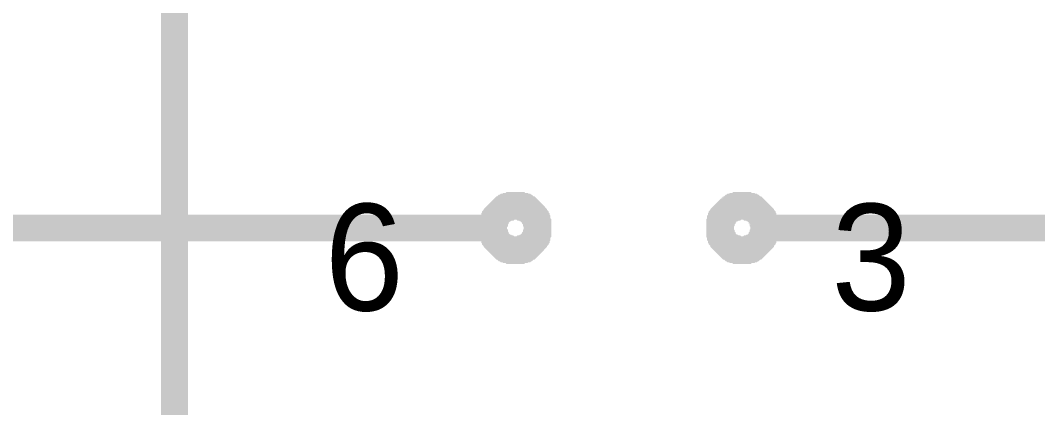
# Model space of a CAD drawing. Header units: inches. Extents: x 0 to 15, y 0 to 9.5.
# Drawn here: x 1.4342 to 1.8822, y 5.7207 to 5.8913 of the extents above; entities that cross this region are included whole.
import ezdxf

# ---------------------------------------------------------------- set-up
doc = ezdxf.new("R2010")
doc.units = ezdxf.units.IN
doc.header["$MEASUREMENT"] = 0
doc.layers.add('Sheet', color=255, linetype='Continuous')

msp = doc.modelspace()

# ---------------------------------------------------------------- linework, layer by layer
at = {"layer": 'Sheet'}
for points in [[(1.50206, 6.19968, 0.0118, 0.0118, 0), (1.90216, 6.19968, 0.0118, 0.0118, 0), (1.90216, 5.49981, 0.0118, 0.0118, 0), (1.50206, 5.49981, 0.0118, 0.0118, 0), (1.50206, 6.19968, 0.0118, 0.0118, 0)], [(1.50206, 6.19968, 0.0039, 0.0039, 0), (1.50206, 5.49981, 0.0039, 0.0039, 0), (1.90216, 5.49981, 0.0039, 0.0039, 0), (1.90216, 6.19968, 0.0039, 0.0039, 0), (1.50206, 6.19968, 0.0039, 0.0039, 0), (1.50206, 6.19968, 0.0039, 0.0039, 0)]]:
    msp.add_lwpolyline(points, format="xyseb", close=True, dxfattribs=at)
for points in [[(1.64228, 5.7998, 0.0118, 0.0118, 0), (1.64228, 5.80017, 0.0118, 0.0118, 0), (1.64228, 5.8009, 0.0118, 0.0118, 0), (1.64228, 5.80127, 0.0118, 0.0118, 0), (1.64264, 5.80164, 0.0118, 0.0118, 0), (1.64264, 5.80237, 0.0118, 0.0118, 0), (1.64264, 5.80274, 0.0118, 0.0118, 0), (1.64301, 5.80311, 0.0118, 0.0118, 0), (1.64301, 5.80384, 0.0118, 0.0118, 0), (1.64338, 5.80421, 0.0118, 0.0118, 0), (1.64338, 5.80458, 0.0118, 0.0118, 0), (1.64375, 5.80494, 0.0118, 0.0118, 0), (1.64411, 5.80531, 0.0118, 0.0118, 0), (1.64411, 5.80568, 0.0118, 0.0118, 0), (1.64448, 5.80605, 0.0118, 0.0118, 0), (1.64485, 5.80641, 0.0118, 0.0118, 0), (1.64521, 5.80678, 0.0118, 0.0118, 0), (1.64558, 5.80715, 0.0118, 0.0118, 0), (1.64595, 5.80751, 0.0118, 0.0118, 0), (1.64631, 5.80788, 0.0118, 0.0118, 0), (1.64668, 5.80788, 0.0118, 0.0118, 0), (1.64705, 5.80825, 0.0118, 0.0118, 0), (1.64742, 5.80862, 0.0118, 0.0118, 0), (1.64778, 5.80862, 0.0118, 0.0118, 0), (1.64815, 5.80898, 0.0118, 0.0118, 0), (1.64888, 5.80898, 0.0118, 0.0118, 0), (1.64925, 5.80935, 0.0118, 0.0118, 0), (1.64962, 5.80935, 0.0118, 0.0118, 0), (1.65035, 5.80935, 0.0118, 0.0118, 0), (1.65072, 5.80972, 0.0118, 0.0118, 0), (1.65109, 5.80972, 0.0118, 0.0118, 0), (1.65182, 5.80972, 0.0118, 0.0118, 0), (1.65219, 5.80972, 0.0118, 0.0118, 0)], [(1.65219, 5.80972, 0.0118, 0.0118, 0), (1.65182, 5.80972, 0.0118, 0.0118, 0), (1.65109, 5.80972, 0.0118, 0.0118, 0), (1.65072, 5.80972, 0.0118, 0.0118, 0), (1.65035, 5.80935, 0.0118, 0.0118, 0), (1.64962, 5.80935, 0.0118, 0.0118, 0), (1.64925, 5.80935, 0.0118, 0.0118, 0), (1.64888, 5.80898, 0.0118, 0.0118, 0), (1.64815, 5.80898, 0.0118, 0.0118, 0), (1.64778, 5.80862, 0.0118, 0.0118, 0), (1.64742, 5.80862, 0.0118, 0.0118, 0), (1.64705, 5.80825, 0.0118, 0.0118, 0), (1.64668, 5.80788, 0.0118, 0.0118, 0), (1.64631, 5.80788, 0.0118, 0.0118, 0), (1.64595, 5.80751, 0.0118, 0.0118, 0), (1.64558, 5.80715, 0.0118, 0.0118, 0), (1.64521, 5.80678, 0.0118, 0.0118, 0), (1.64485, 5.80641, 0.0118, 0.0118, 0), (1.64448, 5.80605, 0.0118, 0.0118, 0), (1.64411, 5.80568, 0.0118, 0.0118, 0), (1.64411, 5.80531, 0.0118, 0.0118, 0), (1.64375, 5.80494, 0.0118, 0.0118, 0), (1.64338, 5.80458, 0.0118, 0.0118, 0), (1.64338, 5.80421, 0.0118, 0.0118, 0), (1.64301, 5.80384, 0.0118, 0.0118, 0), (1.64301, 5.80311, 0.0118, 0.0118, 0), (1.64264, 5.80274, 0.0118, 0.0118, 0), (1.64264, 5.80237, 0.0118, 0.0118, 0), (1.64264, 5.80164, 0.0118, 0.0118, 0), (1.64228, 5.80127, 0.0118, 0.0118, 0), (1.64228, 5.8009, 0.0118, 0.0118, 0), (1.64228, 5.80017, 0.0118, 0.0118, 0), (1.64228, 5.7998, 0.0118, 0.0118, 0)], [(1.65219, 5.80972, 0.0118, 0.0118, 0), (1.65219, 5.80972, 0.0118, 0.0118, 0)], [(1.65219, 5.80972, 0.0118, 0.0118, 0), (1.65255, 5.80972, 0.0118, 0.0118, 0), (1.65329, 5.80972, 0.0118, 0.0118, 0), (1.65366, 5.80972, 0.0118, 0.0118, 0), (1.65402, 5.80935, 0.0118, 0.0118, 0), (1.65476, 5.80935, 0.0118, 0.0118, 0), (1.65512, 5.80935, 0.0118, 0.0118, 0), (1.65549, 5.80898, 0.0118, 0.0118, 0), (1.65623, 5.80898, 0.0118, 0.0118, 0), (1.65659, 5.80862, 0.0118, 0.0118, 0), (1.65696, 5.80862, 0.0118, 0.0118, 0), (1.65733, 5.80825, 0.0118, 0.0118, 0), (1.65769, 5.80788, 0.0118, 0.0118, 0), (1.65806, 5.80788, 0.0118, 0.0118, 0), (1.65843, 5.80751, 0.0118, 0.0118, 0), (1.6588, 5.80715, 0.0118, 0.0118, 0), (1.65916, 5.80678, 0.0118, 0.0118, 0), (1.65953, 5.80641, 0.0118, 0.0118, 0), (1.6599, 5.80605, 0.0118, 0.0118, 0), (1.66026, 5.80568, 0.0118, 0.0118, 0), (1.66026, 5.80531, 0.0118, 0.0118, 0), (1.66063, 5.80494, 0.0118, 0.0118, 0), (1.661, 5.80458, 0.0118, 0.0118, 0), (1.661, 5.80421, 0.0118, 0.0118, 0), (1.66136, 5.80384, 0.0118, 0.0118, 0), (1.66136, 5.80311, 0.0118, 0.0118, 0), (1.66173, 5.80274, 0.0118, 0.0118, 0), (1.66173, 5.80237, 0.0118, 0.0118, 0), (1.66173, 5.80164, 0.0118, 0.0118, 0), (1.6621, 5.80127, 0.0118, 0.0118, 0), (1.6621, 5.8009, 0.0118, 0.0118, 0), (1.6621, 5.80017, 0.0118, 0.0118, 0), (1.6621, 5.7998, 0.0118, 0.0118, 0)], [(1.6621, 5.7998, 0.0118, 0.0118, 0), (1.6621, 5.80017, 0.0118, 0.0118, 0), (1.6621, 5.8009, 0.0118, 0.0118, 0), (1.6621, 5.80127, 0.0118, 0.0118, 0), (1.66173, 5.80164, 0.0118, 0.0118, 0), (1.66173, 5.80237, 0.0118, 0.0118, 0), (1.66173, 5.80274, 0.0118, 0.0118, 0), (1.66136, 5.80311, 0.0118, 0.0118, 0), (1.66136, 5.80384, 0.0118, 0.0118, 0), (1.661, 5.80421, 0.0118, 0.0118, 0), (1.661, 5.80458, 0.0118, 0.0118, 0), (1.66063, 5.80494, 0.0118, 0.0118, 0), (1.66026, 5.80531, 0.0118, 0.0118, 0), (1.66026, 5.80568, 0.0118, 0.0118, 0), (1.6599, 5.80605, 0.0118, 0.0118, 0), (1.65953, 5.80641, 0.0118, 0.0118, 0), (1.65916, 5.80678, 0.0118, 0.0118, 0), (1.6588, 5.80715, 0.0118, 0.0118, 0), (1.65843, 5.80751, 0.0118, 0.0118, 0), (1.65806, 5.80788, 0.0118, 0.0118, 0), (1.65769, 5.80788, 0.0118, 0.0118, 0), (1.65733, 5.80825, 0.0118, 0.0118, 0), (1.65696, 5.80862, 0.0118, 0.0118, 0), (1.65659, 5.80862, 0.0118, 0.0118, 0), (1.65623, 5.80898, 0.0118, 0.0118, 0), (1.65549, 5.80898, 0.0118, 0.0118, 0), (1.65512, 5.80935, 0.0118, 0.0118, 0), (1.65476, 5.80935, 0.0118, 0.0118, 0), (1.65402, 5.80935, 0.0118, 0.0118, 0), (1.65366, 5.80972, 0.0118, 0.0118, 0), (1.65329, 5.80972, 0.0118, 0.0118, 0), (1.65255, 5.80972, 0.0118, 0.0118, 0), (1.65219, 5.80972, 0.0118, 0.0118, 0)], [(1.74212, 5.7998, 0.0118, 0.0118, 0), (1.74212, 5.80017, 0.0118, 0.0118, 0), (1.74212, 5.8009, 0.0118, 0.0118, 0), (1.74212, 5.80127, 0.0118, 0.0118, 0), (1.74249, 5.80164, 0.0118, 0.0118, 0), (1.74249, 5.80237, 0.0118, 0.0118, 0), (1.74249, 5.80274, 0.0118, 0.0118, 0), (1.74285, 5.80311, 0.0118, 0.0118, 0), (1.74285, 5.80384, 0.0118, 0.0118, 0), (1.74322, 5.80421, 0.0118, 0.0118, 0), (1.74322, 5.80458, 0.0118, 0.0118, 0), (1.74359, 5.80494, 0.0118, 0.0118, 0), (1.74396, 5.80531, 0.0118, 0.0118, 0), (1.74396, 5.80568, 0.0118, 0.0118, 0), (1.74432, 5.80605, 0.0118, 0.0118, 0), (1.74469, 5.80641, 0.0118, 0.0118, 0), (1.74506, 5.80678, 0.0118, 0.0118, 0), (1.74542, 5.80715, 0.0118, 0.0118, 0), (1.74579, 5.80751, 0.0118, 0.0118, 0), (1.74616, 5.80788, 0.0118, 0.0118, 0), (1.74653, 5.80788, 0.0118, 0.0118, 0), (1.74689, 5.80825, 0.0118, 0.0118, 0), (1.74726, 5.80862, 0.0118, 0.0118, 0), (1.74763, 5.80862, 0.0118, 0.0118, 0), (1.74799, 5.80898, 0.0118, 0.0118, 0), (1.74873, 5.80898, 0.0118, 0.0118, 0), (1.74909, 5.80935, 0.0118, 0.0118, 0), (1.74946, 5.80935, 0.0118, 0.0118, 0), (1.7502, 5.80935, 0.0118, 0.0118, 0), (1.75056, 5.80972, 0.0118, 0.0118, 0), (1.75093, 5.80972, 0.0118, 0.0118, 0), (1.75166, 5.80972, 0.0118, 0.0118, 0), (1.75203, 5.80972, 0.0118, 0.0118, 0)], [(1.75203, 5.80972, 0.0118, 0.0118, 0), (1.75166, 5.80972, 0.0118, 0.0118, 0), (1.75093, 5.80972, 0.0118, 0.0118, 0), (1.75056, 5.80972, 0.0118, 0.0118, 0), (1.7502, 5.80935, 0.0118, 0.0118, 0), (1.74946, 5.80935, 0.0118, 0.0118, 0), (1.74909, 5.80935, 0.0118, 0.0118, 0), (1.74873, 5.80898, 0.0118, 0.0118, 0), (1.74799, 5.80898, 0.0118, 0.0118, 0), (1.74763, 5.80862, 0.0118, 0.0118, 0), (1.74726, 5.80862, 0.0118, 0.0118, 0), (1.74689, 5.80825, 0.0118, 0.0118, 0), (1.74653, 5.80788, 0.0118, 0.0118, 0), (1.74616, 5.80788, 0.0118, 0.0118, 0), (1.74579, 5.80751, 0.0118, 0.0118, 0), (1.74542, 5.80715, 0.0118, 0.0118, 0), (1.74506, 5.80678, 0.0118, 0.0118, 0), (1.74469, 5.80641, 0.0118, 0.0118, 0), (1.74432, 5.80605, 0.0118, 0.0118, 0), (1.74396, 5.80568, 0.0118, 0.0118, 0), (1.74396, 5.80531, 0.0118, 0.0118, 0), (1.74359, 5.80494, 0.0118, 0.0118, 0), (1.74322, 5.80458, 0.0118, 0.0118, 0), (1.74322, 5.80421, 0.0118, 0.0118, 0), (1.74285, 5.80384, 0.0118, 0.0118, 0), (1.74285, 5.80311, 0.0118, 0.0118, 0), (1.74249, 5.80274, 0.0118, 0.0118, 0), (1.74249, 5.80237, 0.0118, 0.0118, 0), (1.74249, 5.80164, 0.0118, 0.0118, 0), (1.74212, 5.80127, 0.0118, 0.0118, 0), (1.74212, 5.8009, 0.0118, 0.0118, 0), (1.74212, 5.80017, 0.0118, 0.0118, 0), (1.74212, 5.7998, 0.0118, 0.0118, 0)], [(1.75203, 5.80972, 0.0118, 0.0118, 0), (1.75203, 5.80972, 0.0118, 0.0118, 0)], [(1.75203, 5.80972, 0.0118, 0.0118, 0), (1.7524, 5.80972, 0.0118, 0.0118, 0), (1.75313, 5.80972, 0.0118, 0.0118, 0), (1.7535, 5.80972, 0.0118, 0.0118, 0), (1.75387, 5.80935, 0.0118, 0.0118, 0), (1.7546, 5.80935, 0.0118, 0.0118, 0), (1.75497, 5.80935, 0.0118, 0.0118, 0), (1.75533, 5.80898, 0.0118, 0.0118, 0), (1.75607, 5.80898, 0.0118, 0.0118, 0), (1.75644, 5.80862, 0.0118, 0.0118, 0), (1.7568, 5.80862, 0.0118, 0.0118, 0), (1.75717, 5.80825, 0.0118, 0.0118, 0), (1.75754, 5.80788, 0.0118, 0.0118, 0), (1.7579, 5.80788, 0.0118, 0.0118, 0), (1.75827, 5.80751, 0.0118, 0.0118, 0), (1.75864, 5.80715, 0.0118, 0.0118, 0), (1.75901, 5.80678, 0.0118, 0.0118, 0), (1.75937, 5.80641, 0.0118, 0.0118, 0), (1.75974, 5.80605, 0.0118, 0.0118, 0), (1.76011, 5.80568, 0.0118, 0.0118, 0), (1.76011, 5.80531, 0.0118, 0.0118, 0), (1.76047, 5.80494, 0.0118, 0.0118, 0), (1.76084, 5.80458, 0.0118, 0.0118, 0), (1.76084, 5.80421, 0.0118, 0.0118, 0), (1.76121, 5.80384, 0.0118, 0.0118, 0), (1.76121, 5.80311, 0.0118, 0.0118, 0), (1.76157, 5.80274, 0.0118, 0.0118, 0), (1.76157, 5.80237, 0.0118, 0.0118, 0), (1.76157, 5.80164, 0.0118, 0.0118, 0), (1.76194, 5.80127, 0.0118, 0.0118, 0), (1.76194, 5.8009, 0.0118, 0.0118, 0), (1.76194, 5.80017, 0.0118, 0.0118, 0), (1.76194, 5.7998, 0.0118, 0.0118, 0)], [(1.76194, 5.7998, 0.0118, 0.0118, 0), (1.76194, 5.80017, 0.0118, 0.0118, 0), (1.76194, 5.8009, 0.0118, 0.0118, 0), (1.76194, 5.80127, 0.0118, 0.0118, 0), (1.76157, 5.80164, 0.0118, 0.0118, 0), (1.76157, 5.80237, 0.0118, 0.0118, 0), (1.76157, 5.80274, 0.0118, 0.0118, 0), (1.76121, 5.80311, 0.0118, 0.0118, 0), (1.76121, 5.80384, 0.0118, 0.0118, 0), (1.76084, 5.80421, 0.0118, 0.0118, 0), (1.76084, 5.80458, 0.0118, 0.0118, 0), (1.76047, 5.80494, 0.0118, 0.0118, 0), (1.76011, 5.80531, 0.0118, 0.0118, 0), (1.76011, 5.80568, 0.0118, 0.0118, 0), (1.75974, 5.80605, 0.0118, 0.0118, 0), (1.75937, 5.80641, 0.0118, 0.0118, 0), (1.75901, 5.80678, 0.0118, 0.0118, 0), (1.75864, 5.80715, 0.0118, 0.0118, 0), (1.75827, 5.80751, 0.0118, 0.0118, 0), (1.7579, 5.80788, 0.0118, 0.0118, 0), (1.75754, 5.80788, 0.0118, 0.0118, 0), (1.75717, 5.80825, 0.0118, 0.0118, 0), (1.7568, 5.80862, 0.0118, 0.0118, 0), (1.75644, 5.80862, 0.0118, 0.0118, 0), (1.75607, 5.80898, 0.0118, 0.0118, 0), (1.75533, 5.80898, 0.0118, 0.0118, 0), (1.75497, 5.80935, 0.0118, 0.0118, 0), (1.7546, 5.80935, 0.0118, 0.0118, 0), (1.75387, 5.80935, 0.0118, 0.0118, 0), (1.7535, 5.80972, 0.0118, 0.0118, 0), (1.75313, 5.80972, 0.0118, 0.0118, 0), (1.7524, 5.80972, 0.0118, 0.0118, 0), (1.75203, 5.80972, 0.0118, 0.0118, 0)], [(1.50206, 5.7998, 0.0118, 0.0118, 0), (1.40221, 5.7998, 0.0118, 0.0118, 0)], [(1.50206, 5.7998, 0.0118, 0.0118, 0), (1.64228, 5.7998, 0.0118, 0.0118, 0)], [(1.65219, 5.78989, 0.0118, 0.0118, 0), (1.65182, 5.78989, 0.0118, 0.0118, 0), (1.65109, 5.78989, 0.0118, 0.0118, 0), (1.65072, 5.78989, 0.0118, 0.0118, 0), (1.65035, 5.79026, 0.0118, 0.0118, 0), (1.64962, 5.79026, 0.0118, 0.0118, 0), (1.64925, 5.79026, 0.0118, 0.0118, 0), (1.64888, 5.79062, 0.0118, 0.0118, 0), (1.64815, 5.79062, 0.0118, 0.0118, 0), (1.64778, 5.79099, 0.0118, 0.0118, 0), (1.64742, 5.79099, 0.0118, 0.0118, 0), (1.64705, 5.79136, 0.0118, 0.0118, 0), (1.64668, 5.79172, 0.0118, 0.0118, 0), (1.64631, 5.79172, 0.0118, 0.0118, 0), (1.64595, 5.79209, 0.0118, 0.0118, 0), (1.64558, 5.79246, 0.0118, 0.0118, 0), (1.64521, 5.79283, 0.0118, 0.0118, 0), (1.64485, 5.79319, 0.0118, 0.0118, 0), (1.64448, 5.79356, 0.0118, 0.0118, 0), (1.64411, 5.79393, 0.0118, 0.0118, 0), (1.64411, 5.79429, 0.0118, 0.0118, 0), (1.64375, 5.79466, 0.0118, 0.0118, 0), (1.64338, 5.79503, 0.0118, 0.0118, 0), (1.64338, 5.7954, 0.0118, 0.0118, 0), (1.64301, 5.79576, 0.0118, 0.0118, 0), (1.64301, 5.7965, 0.0118, 0.0118, 0), (1.64264, 5.79687, 0.0118, 0.0118, 0), (1.64264, 5.79723, 0.0118, 0.0118, 0), (1.64264, 5.79797, 0.0118, 0.0118, 0), (1.64228, 5.79833, 0.0118, 0.0118, 0), (1.64228, 5.7987, 0.0118, 0.0118, 0), (1.64228, 5.79944, 0.0118, 0.0118, 0), (1.64228, 5.7998, 0.0118, 0.0118, 0)], [(1.64228, 5.7998, 0.0118, 0.0118, 0), (1.64228, 5.7998, 0.0118, 0.0118, 0)], [(1.64228, 5.7998, 0.0118, 0.0118, 0), (1.64228, 5.79944, 0.0118, 0.0118, 0), (1.64228, 5.7987, 0.0118, 0.0118, 0), (1.64228, 5.79833, 0.0118, 0.0118, 0), (1.64264, 5.79797, 0.0118, 0.0118, 0), (1.64264, 5.79723, 0.0118, 0.0118, 0), (1.64264, 5.79687, 0.0118, 0.0118, 0), (1.64301, 5.7965, 0.0118, 0.0118, 0), (1.64301, 5.79576, 0.0118, 0.0118, 0), (1.64338, 5.7954, 0.0118, 0.0118, 0), (1.64338, 5.79503, 0.0118, 0.0118, 0), (1.64375, 5.79466, 0.0118, 0.0118, 0), (1.64411, 5.79429, 0.0118, 0.0118, 0), (1.64411, 5.79393, 0.0118, 0.0118, 0), (1.64448, 5.79356, 0.0118, 0.0118, 0), (1.64485, 5.79319, 0.0118, 0.0118, 0), (1.64521, 5.79283, 0.0118, 0.0118, 0), (1.64558, 5.79246, 0.0118, 0.0118, 0), (1.64595, 5.79209, 0.0118, 0.0118, 0), (1.64631, 5.79172, 0.0118, 0.0118, 0), (1.64668, 5.79172, 0.0118, 0.0118, 0), (1.64705, 5.79136, 0.0118, 0.0118, 0), (1.64742, 5.79099, 0.0118, 0.0118, 0), (1.64778, 5.79099, 0.0118, 0.0118, 0), (1.64815, 5.79062, 0.0118, 0.0118, 0), (1.64888, 5.79062, 0.0118, 0.0118, 0), (1.64925, 5.79026, 0.0118, 0.0118, 0), (1.64962, 5.79026, 0.0118, 0.0118, 0), (1.65035, 5.79026, 0.0118, 0.0118, 0), (1.65072, 5.78989, 0.0118, 0.0118, 0), (1.65109, 5.78989, 0.0118, 0.0118, 0), (1.65182, 5.78989, 0.0118, 0.0118, 0), (1.65219, 5.78989, 0.0118, 0.0118, 0)], [(1.6621, 5.7998, 0.0118, 0.0118, 0), (1.6621, 5.79944, 0.0118, 0.0118, 0), (1.6621, 5.7987, 0.0118, 0.0118, 0), (1.6621, 5.79833, 0.0118, 0.0118, 0), (1.66173, 5.79797, 0.0118, 0.0118, 0), (1.66173, 5.79723, 0.0118, 0.0118, 0), (1.66173, 5.79687, 0.0118, 0.0118, 0), (1.66136, 5.7965, 0.0118, 0.0118, 0), (1.66136, 5.79576, 0.0118, 0.0118, 0), (1.661, 5.7954, 0.0118, 0.0118, 0), (1.661, 5.79503, 0.0118, 0.0118, 0), (1.66063, 5.79466, 0.0118, 0.0118, 0), (1.66026, 5.79429, 0.0118, 0.0118, 0), (1.66026, 5.79393, 0.0118, 0.0118, 0), (1.6599, 5.79356, 0.0118, 0.0118, 0), (1.65953, 5.79319, 0.0118, 0.0118, 0), (1.65916, 5.79283, 0.0118, 0.0118, 0), (1.6588, 5.79246, 0.0118, 0.0118, 0), (1.65843, 5.79209, 0.0118, 0.0118, 0), (1.65806, 5.79172, 0.0118, 0.0118, 0), (1.65769, 5.79172, 0.0118, 0.0118, 0), (1.65733, 5.79136, 0.0118, 0.0118, 0), (1.65696, 5.79099, 0.0118, 0.0118, 0), (1.65659, 5.79099, 0.0118, 0.0118, 0), (1.65623, 5.79062, 0.0118, 0.0118, 0), (1.65549, 5.79062, 0.0118, 0.0118, 0), (1.65512, 5.79026, 0.0118, 0.0118, 0), (1.65476, 5.79026, 0.0118, 0.0118, 0), (1.65402, 5.79026, 0.0118, 0.0118, 0), (1.65366, 5.78989, 0.0118, 0.0118, 0), (1.65329, 5.78989, 0.0118, 0.0118, 0), (1.65255, 5.78989, 0.0118, 0.0118, 0), (1.65219, 5.78989, 0.0118, 0.0118, 0)], [(1.65219, 5.78989, 0.0118, 0.0118, 0), (1.65255, 5.78989, 0.0118, 0.0118, 0), (1.65329, 5.78989, 0.0118, 0.0118, 0), (1.65366, 5.78989, 0.0118, 0.0118, 0), (1.65402, 5.79026, 0.0118, 0.0118, 0), (1.65476, 5.79026, 0.0118, 0.0118, 0), (1.65512, 5.79026, 0.0118, 0.0118, 0), (1.65549, 5.79062, 0.0118, 0.0118, 0), (1.65623, 5.79062, 0.0118, 0.0118, 0), (1.65659, 5.79099, 0.0118, 0.0118, 0), (1.65696, 5.79099, 0.0118, 0.0118, 0), (1.65733, 5.79136, 0.0118, 0.0118, 0), (1.65769, 5.79172, 0.0118, 0.0118, 0), (1.65806, 5.79172, 0.0118, 0.0118, 0), (1.65843, 5.79209, 0.0118, 0.0118, 0), (1.6588, 5.79246, 0.0118, 0.0118, 0), (1.65916, 5.79283, 0.0118, 0.0118, 0), (1.65953, 5.79319, 0.0118, 0.0118, 0), (1.6599, 5.79356, 0.0118, 0.0118, 0), (1.66026, 5.79393, 0.0118, 0.0118, 0), (1.66026, 5.79429, 0.0118, 0.0118, 0), (1.66063, 5.79466, 0.0118, 0.0118, 0), (1.661, 5.79503, 0.0118, 0.0118, 0), (1.661, 5.7954, 0.0118, 0.0118, 0), (1.66136, 5.79576, 0.0118, 0.0118, 0), (1.66136, 5.7965, 0.0118, 0.0118, 0), (1.66173, 5.79687, 0.0118, 0.0118, 0), (1.66173, 5.79723, 0.0118, 0.0118, 0), (1.66173, 5.79797, 0.0118, 0.0118, 0), (1.6621, 5.79833, 0.0118, 0.0118, 0), (1.6621, 5.7987, 0.0118, 0.0118, 0), (1.6621, 5.79944, 0.0118, 0.0118, 0), (1.6621, 5.7998, 0.0118, 0.0118, 0)], [(1.6621, 5.7998, 0.0118, 0.0118, 0), (1.6621, 5.7998, 0.0118, 0.0118, 0), (1.6621, 5.7998, 0.0118, 0.0118, 0), (1.6621, 5.7998, 0.0118, 0.0118, 0), (1.6621, 5.7998, 0.0118, 0.0118, 0), (1.6621, 5.7998, 0.0118, 0.0118, 0), (1.6621, 5.7998, 0.0118, 0.0118, 0), (1.6621, 5.7998, 0.0118, 0.0118, 0), (1.6621, 5.7998, 0.0118, 0.0118, 0), (1.6621, 5.7998, 0.0118, 0.0118, 0), (1.6621, 5.7998, 0.0118, 0.0118, 0), (1.6621, 5.7998, 0.0118, 0.0118, 0), (1.6621, 5.7998, 0.0118, 0.0118, 0), (1.6621, 5.7998, 0.0118, 0.0118, 0), (1.6621, 5.7998, 0.0118, 0.0118, 0), (1.6621, 5.7998, 0.0118, 0.0118, 0), (1.6621, 5.7998, 0.0118, 0.0118, 0), (1.6621, 5.7998, 0.0118, 0.0118, 0), (1.6621, 5.7998, 0.0118, 0.0118, 0), (1.6621, 5.7998, 0.0118, 0.0118, 0), (1.6621, 5.7998, 0.0118, 0.0118, 0), (1.6621, 5.7998, 0.0118, 0.0118, 0), (1.6621, 5.7998, 0.0118, 0.0118, 0), (1.6621, 5.7998, 0.0118, 0.0118, 0), (1.6621, 5.7998, 0.0118, 0.0118, 0), (1.6621, 5.7998, 0.0118, 0.0118, 0), (1.6621, 5.7998, 0.0118, 0.0118, 0), (1.6621, 5.7998, 0.0118, 0.0118, 0), (1.6621, 5.7998, 0.0118, 0.0118, 0), (1.6621, 5.7998, 0.0118, 0.0118, 0), (1.6621, 5.7998, 0.0118, 0.0118, 0), (1.6621, 5.7998, 0.0118, 0.0118, 0), (1.6621, 5.7998, 0.0118, 0.0118, 0)], [(1.6621, 5.7998, 0.0118, 0.0118, 0), (1.6621, 5.7998, 0.0118, 0.0118, 0)], [(1.75203, 5.78989, 0.0118, 0.0118, 0), (1.75166, 5.78989, 0.0118, 0.0118, 0), (1.75093, 5.78989, 0.0118, 0.0118, 0), (1.75056, 5.78989, 0.0118, 0.0118, 0), (1.7502, 5.79026, 0.0118, 0.0118, 0), (1.74946, 5.79026, 0.0118, 0.0118, 0), (1.74909, 5.79026, 0.0118, 0.0118, 0), (1.74873, 5.79062, 0.0118, 0.0118, 0), (1.74799, 5.79062, 0.0118, 0.0118, 0), (1.74763, 5.79099, 0.0118, 0.0118, 0), (1.74726, 5.79099, 0.0118, 0.0118, 0), (1.74689, 5.79136, 0.0118, 0.0118, 0), (1.74653, 5.79172, 0.0118, 0.0118, 0), (1.74616, 5.79172, 0.0118, 0.0118, 0), (1.74579, 5.79209, 0.0118, 0.0118, 0), (1.74542, 5.79246, 0.0118, 0.0118, 0), (1.74506, 5.79283, 0.0118, 0.0118, 0), (1.74469, 5.79319, 0.0118, 0.0118, 0), (1.74432, 5.79356, 0.0118, 0.0118, 0), (1.74396, 5.79393, 0.0118, 0.0118, 0), (1.74396, 5.79429, 0.0118, 0.0118, 0), (1.74359, 5.79466, 0.0118, 0.0118, 0), (1.74322, 5.79503, 0.0118, 0.0118, 0), (1.74322, 5.7954, 0.0118, 0.0118, 0), (1.74285, 5.79576, 0.0118, 0.0118, 0), (1.74285, 5.7965, 0.0118, 0.0118, 0), (1.74249, 5.79687, 0.0118, 0.0118, 0), (1.74249, 5.79723, 0.0118, 0.0118, 0), (1.74249, 5.79797, 0.0118, 0.0118, 0), (1.74212, 5.79833, 0.0118, 0.0118, 0), (1.74212, 5.7987, 0.0118, 0.0118, 0), (1.74212, 5.79944, 0.0118, 0.0118, 0), (1.74212, 5.7998, 0.0118, 0.0118, 0)], [(1.74212, 5.7998, 0.0118, 0.0118, 0), (1.74212, 5.7998, 0.0118, 0.0118, 0)], [(1.74212, 5.7998, 0.0118, 0.0118, 0), (1.74212, 5.79944, 0.0118, 0.0118, 0), (1.74212, 5.7987, 0.0118, 0.0118, 0), (1.74212, 5.79833, 0.0118, 0.0118, 0), (1.74249, 5.79797, 0.0118, 0.0118, 0), (1.74249, 5.79723, 0.0118, 0.0118, 0), (1.74249, 5.79687, 0.0118, 0.0118, 0), (1.74285, 5.7965, 0.0118, 0.0118, 0), (1.74285, 5.79576, 0.0118, 0.0118, 0), (1.74322, 5.7954, 0.0118, 0.0118, 0), (1.74322, 5.79503, 0.0118, 0.0118, 0), (1.74359, 5.79466, 0.0118, 0.0118, 0), (1.74396, 5.79429, 0.0118, 0.0118, 0), (1.74396, 5.79393, 0.0118, 0.0118, 0), (1.74432, 5.79356, 0.0118, 0.0118, 0), (1.74469, 5.79319, 0.0118, 0.0118, 0), (1.74506, 5.79283, 0.0118, 0.0118, 0), (1.74542, 5.79246, 0.0118, 0.0118, 0), (1.74579, 5.79209, 0.0118, 0.0118, 0), (1.74616, 5.79172, 0.0118, 0.0118, 0), (1.74653, 5.79172, 0.0118, 0.0118, 0), (1.74689, 5.79136, 0.0118, 0.0118, 0), (1.74726, 5.79099, 0.0118, 0.0118, 0), (1.74763, 5.79099, 0.0118, 0.0118, 0), (1.74799, 5.79062, 0.0118, 0.0118, 0), (1.74873, 5.79062, 0.0118, 0.0118, 0), (1.74909, 5.79026, 0.0118, 0.0118, 0), (1.74946, 5.79026, 0.0118, 0.0118, 0), (1.7502, 5.79026, 0.0118, 0.0118, 0), (1.75056, 5.78989, 0.0118, 0.0118, 0), (1.75093, 5.78989, 0.0118, 0.0118, 0), (1.75166, 5.78989, 0.0118, 0.0118, 0), (1.75203, 5.78989, 0.0118, 0.0118, 0)], [(1.76194, 5.7998, 0.0118, 0.0118, 0), (1.76194, 5.79944, 0.0118, 0.0118, 0), (1.76194, 5.7987, 0.0118, 0.0118, 0), (1.76194, 5.79833, 0.0118, 0.0118, 0), (1.76157, 5.79797, 0.0118, 0.0118, 0), (1.76157, 5.79723, 0.0118, 0.0118, 0), (1.76157, 5.79687, 0.0118, 0.0118, 0), (1.76121, 5.7965, 0.0118, 0.0118, 0), (1.76121, 5.79576, 0.0118, 0.0118, 0), (1.76084, 5.7954, 0.0118, 0.0118, 0), (1.76084, 5.79503, 0.0118, 0.0118, 0), (1.76047, 5.79466, 0.0118, 0.0118, 0), (1.76011, 5.79429, 0.0118, 0.0118, 0), (1.76011, 5.79393, 0.0118, 0.0118, 0), (1.75974, 5.79356, 0.0118, 0.0118, 0), (1.75937, 5.79319, 0.0118, 0.0118, 0), (1.75901, 5.79283, 0.0118, 0.0118, 0), (1.75864, 5.79246, 0.0118, 0.0118, 0), (1.75827, 5.79209, 0.0118, 0.0118, 0), (1.7579, 5.79172, 0.0118, 0.0118, 0), (1.75754, 5.79172, 0.0118, 0.0118, 0), (1.75717, 5.79136, 0.0118, 0.0118, 0), (1.7568, 5.79099, 0.0118, 0.0118, 0), (1.75644, 5.79099, 0.0118, 0.0118, 0), (1.75607, 5.79062, 0.0118, 0.0118, 0), (1.75533, 5.79062, 0.0118, 0.0118, 0), (1.75497, 5.79026, 0.0118, 0.0118, 0), (1.7546, 5.79026, 0.0118, 0.0118, 0), (1.75387, 5.79026, 0.0118, 0.0118, 0), (1.7535, 5.78989, 0.0118, 0.0118, 0), (1.75313, 5.78989, 0.0118, 0.0118, 0), (1.7524, 5.78989, 0.0118, 0.0118, 0), (1.75203, 5.78989, 0.0118, 0.0118, 0)], [(1.75203, 5.78989, 0.0118, 0.0118, 0), (1.7524, 5.78989, 0.0118, 0.0118, 0), (1.75313, 5.78989, 0.0118, 0.0118, 0), (1.7535, 5.78989, 0.0118, 0.0118, 0), (1.75387, 5.79026, 0.0118, 0.0118, 0), (1.7546, 5.79026, 0.0118, 0.0118, 0), (1.75497, 5.79026, 0.0118, 0.0118, 0), (1.75533, 5.79062, 0.0118, 0.0118, 0), (1.75607, 5.79062, 0.0118, 0.0118, 0), (1.75644, 5.79099, 0.0118, 0.0118, 0), (1.7568, 5.79099, 0.0118, 0.0118, 0), (1.75717, 5.79136, 0.0118, 0.0118, 0), (1.75754, 5.79172, 0.0118, 0.0118, 0), (1.7579, 5.79172, 0.0118, 0.0118, 0), (1.75827, 5.79209, 0.0118, 0.0118, 0), (1.75864, 5.79246, 0.0118, 0.0118, 0), (1.75901, 5.79283, 0.0118, 0.0118, 0), (1.75937, 5.79319, 0.0118, 0.0118, 0), (1.75974, 5.79356, 0.0118, 0.0118, 0), (1.76011, 5.79393, 0.0118, 0.0118, 0), (1.76011, 5.79429, 0.0118, 0.0118, 0), (1.76047, 5.79466, 0.0118, 0.0118, 0), (1.76084, 5.79503, 0.0118, 0.0118, 0), (1.76084, 5.7954, 0.0118, 0.0118, 0), (1.76121, 5.79576, 0.0118, 0.0118, 0), (1.76121, 5.7965, 0.0118, 0.0118, 0), (1.76157, 5.79687, 0.0118, 0.0118, 0), (1.76157, 5.79723, 0.0118, 0.0118, 0), (1.76157, 5.79797, 0.0118, 0.0118, 0), (1.76194, 5.79833, 0.0118, 0.0118, 0), (1.76194, 5.7987, 0.0118, 0.0118, 0), (1.76194, 5.79944, 0.0118, 0.0118, 0), (1.76194, 5.7998, 0.0118, 0.0118, 0)], [(1.90216, 5.7998, 0.0118, 0.0118, 0), (1.76194, 5.7998, 0.0118, 0.0118, 0)], [(1.76194, 5.7998, 0.0118, 0.0118, 0), (1.76194, 5.7998, 0.0118, 0.0118, 0), (1.76194, 5.7998, 0.0118, 0.0118, 0), (1.76194, 5.7998, 0.0118, 0.0118, 0), (1.76194, 5.7998, 0.0118, 0.0118, 0), (1.76194, 5.7998, 0.0118, 0.0118, 0), (1.76194, 5.7998, 0.0118, 0.0118, 0), (1.76194, 5.7998, 0.0118, 0.0118, 0), (1.76194, 5.7998, 0.0118, 0.0118, 0), (1.76194, 5.7998, 0.0118, 0.0118, 0), (1.76194, 5.7998, 0.0118, 0.0118, 0), (1.76194, 5.7998, 0.0118, 0.0118, 0), (1.76194, 5.7998, 0.0118, 0.0118, 0), (1.76194, 5.7998, 0.0118, 0.0118, 0), (1.76194, 5.7998, 0.0118, 0.0118, 0), (1.76194, 5.7998, 0.0118, 0.0118, 0), (1.76194, 5.7998, 0.0118, 0.0118, 0), (1.76194, 5.7998, 0.0118, 0.0118, 0), (1.76194, 5.7998, 0.0118, 0.0118, 0), (1.76194, 5.7998, 0.0118, 0.0118, 0), (1.76194, 5.7998, 0.0118, 0.0118, 0), (1.76194, 5.7998, 0.0118, 0.0118, 0), (1.76194, 5.7998, 0.0118, 0.0118, 0), (1.76194, 5.7998, 0.0118, 0.0118, 0), (1.76194, 5.7998, 0.0118, 0.0118, 0), (1.76194, 5.7998, 0.0118, 0.0118, 0), (1.76194, 5.7998, 0.0118, 0.0118, 0), (1.76194, 5.7998, 0.0118, 0.0118, 0), (1.76194, 5.7998, 0.0118, 0.0118, 0), (1.76194, 5.7998, 0.0118, 0.0118, 0), (1.76194, 5.7998, 0.0118, 0.0118, 0), (1.76194, 5.7998, 0.0118, 0.0118, 0), (1.76194, 5.7998, 0.0118, 0.0118, 0)], [(1.76194, 5.7998, 0.0118, 0.0118, 0), (1.76194, 5.7998, 0.0118, 0.0118, 0)]]:
    msp.add_lwpolyline(points, format="xyseb", dxfattribs=at)

# ---------------------------------------------------------------- texts
for s, p in [('6', (1.56813, 5.76345)), ('3', (1.79131, 5.76345))]:
    msp.add_text(s, height=0.047, dxfattribs=at).set_placement(p)

doc.saveas('drawing.dxf')
